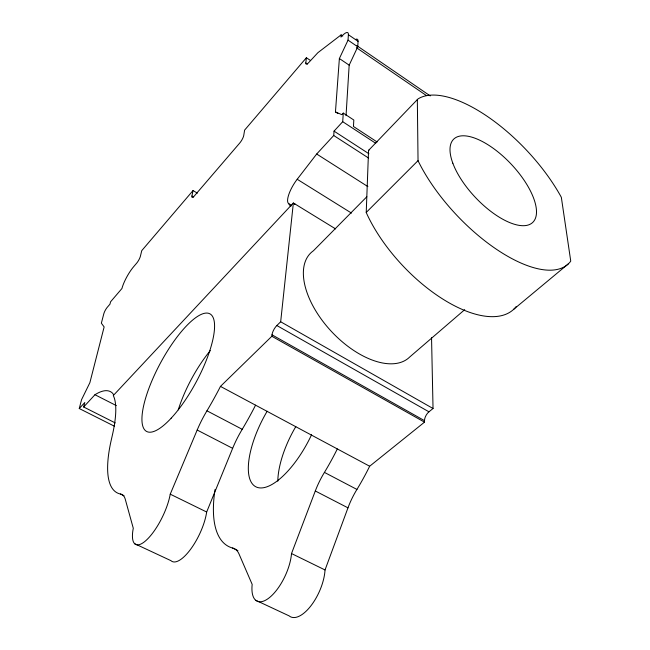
<?xml version="1.0" encoding="UTF-8"?>
<svg xmlns="http://www.w3.org/2000/svg" width="650" height="650" viewBox="0 0 650 650"><rect width="100%" height="100%" fill="white"/><g stroke="black" fill="none" stroke-linecap="round" stroke-linejoin="round"><path stroke-width="0.97" d="M516.246 306.442L515.767 307.109A107.721 50.871 46.7 0 1 443.194 299.317A107.721 50.871 46.7 0 1 366.836 213.85L366.226 212.453L368.558 150.402L417.942 98.971A111.767 47.678 46.6 0 1 560.666 196.089L561.348 197.373L570.741 261.081L570.302 261.723A111.767 47.678 46.6 0 1 498.396 250.575A111.767 47.678 46.6 0 1 418.706 162.069L418.039 160.656L417.332 99.418M346.036 115.7L349.172 65.154L357.76 46.8L358.053 41.34A13.268 3.778 -56.8 0 0 355.981 39.227M290.899 206.375A9.555 2.998 -58.6 0 1 290.209 205.855L288.608 203.572A19.004 5.923 -58.5 0 1 297.196 179.27L316.68 154.018L333.726 135.509L334.051 131.138L342.713 121.704L343.273 113.092L353.811 120.022L353.462 126.482L377.13 141.976M337.854 113.498L335.457 111.922L339.373 58.533L348.034 40.137L348.384 34.702A13.317 3.672 -56.9 0 0 340.949 37.099L341.112 34.881L342.777 36.018M293.361 202.979L113.287 395.541A120.664 31.33 -63.5 0 1 112.328 435.362L111.312 439.814A134.062 40.747 -61.7 0 0 120.404 494.016A53.625 16.152 -64.4 0 1 125.304 499.387L133.282 528.263A36.351 11.936 -64 0 0 146.364 540.15A36.351 11.936 -64 0 0 170.235 494.171L197.178 430.032A53.227 18.525 -62.4 0 1 206.952 410.808L207.529 409.849A134.062 40.747 -61.7 0 0 218.831 389.577L220.464 386.392L271.838 336.277L272.001 334.815A7.459 2.633 -60.5 0 1 276.843 325.528L280.67 321.774L293.361 202.979L335.595 228.898M307.499 64.082L305.809 62.953L306.386 57.744L310.578 60.539M215.02 489.556L214.768 491.343A129.131 50.968 -62.2 0 0 232.546 548.015A51.594 20.158 -65.7 0 1 239.046 554.036L252.168 584.391A34.881 14.812 -65.2 0 0 269.108 597.886A34.881 14.812 -65.2 0 0 291.517 553.548L315.299 490.986A51.001 22.921 -63.2 0 1 324.431 472.404L324.984 471.486A129.131 50.968 -62.2 0 0 335.782 452.002L337.317 448.931M193.668 197.015L191.929 195.983L193.034 190.556L197.364 193.139M115.245 422.923L83.655 406.989L84.801 402.504L79.259 408.533L114.506 426.262M79.259 408.533L81.559 399.669L89.862 382.72L104.138 326.926L101.359 323.196L103.797 313.804A5.306 1.243 -61.2 0 1 107.331 307.214L109.956 304.184L110.557 301.819L121.932 288.519A17.964 4.29 -60.8 0 1 133.746 266.581L136.638 263.201A5.688 1.341 -60.6 0 0 140.433 256.124L141.749 250.648L193.034 190.556M255.678 600.242L289.161 615.891A34.483 15.551 -65.6 0 0 310.765 606.019A34.483 15.551 -65.6 0 0 325.033 569.961L347.977 507.845A50.391 24.058 -63.4 0 1 356.931 489.442L357.484 488.54A127.766 53.649 -62.3 0 0 368.144 469.276L369.655 466.237L424.515 422.142L424.499 420.656A7.061 3.421 -60.6 0 1 428.959 411.808L433.038 408.509L431.543 337.707M134.599 543.676L170.958 560.666A35.904 12.829 -64.3 0 0 190.743 549.087A35.904 12.829 -64.3 0 0 206.668 512.013L232.643 448.337A52.561 19.898 -62.6 0 1 242.222 429.301L242.791 428.358A132.584 43.907 -61.9 0 0 253.939 408.322L255.547 405.169M306.386 57.744L244.619 130.114L243.742 135.46A6.264 1.601 -58.7 0 1 239.655 143.138L194.399 195.886A5.996 1.487 -59.6 0 1 191.929 195.983M343.273 113.092L341.835 114.668L335.457 111.922M83.655 406.989L94.981 394.704A120.608 31.452 -63.5 0 1 112.637 393.307L113.563 394.639M366.836 196.755L313.406 250.786A71.793 38.992 46.8 0 0 330.143 330.062A71.793 38.992 46.8 0 0 409.646 357.061L464.718 309.66M366.226 212.453L418.039 160.656M513.549 309.433L568.254 263.924M341.112 34.881L317.891 52.683L309.327 61.921A6.711 1.771 -57.4 0 1 305.809 62.953M368.558 150.402L369.2 149.923M120.412 494.016L124.044 495.763M232.554 548.015L237.9 550.591M170.235 494.171L206.668 512.013M291.517 553.548L325.033 569.961M94.949 394.729L116.342 405.608M197.178 430.032L232.643 448.337M315.299 490.986L347.977 507.845M206.952 410.808L242.222 429.301M324.431 472.404L356.931 489.442M220.464 386.392L369.655 466.237M272.001 334.815L424.499 420.656M271.838 336.277L424.515 422.142M276.843 325.528L428.959 411.808M280.67 321.774L433.038 408.509M288.608 203.572L291.192 205.156M297.196 179.27L351.488 213.094M316.68 154.018L367.884 186.599M334.051 131.138L368.899 153.733M333.726 135.509L368.501 157.999M342.713 121.704L375.757 143.309M339.373 58.533L349.172 65.154M356.939 45.719L430.243 95.916M348.034 40.137L357.76 46.8M356.354 47.637L426.497 95.607M348.384 34.702L358.053 41.34M294.913 203.929A9.555 2.998 -58.6 0 1 294.377 204.474M178.246 409.874A66.048 21.791 -61.8 0 1 210.299 350.61M311.594 434.696A64.342 25.309 -62.2 0 1 255.71 486.72A64.342 25.309 -62.2 0 1 267.15 411.247M277.802 481.211A63.667 26.642 -62.3 0 1 295.823 426.587M171.178 418.177A66.779 20.223 -61.7 0 0 212.639 316.591A66.779 20.223 -61.7 0 0 150.954 383.102A66.779 20.223 -61.7 0 0 171.178 418.177M452.839 163.223A57.403 24.44 46.6 0 0 526.825 225.363A57.403 24.44 46.6 0 0 500.134 153.684A57.403 24.44 46.6 0 0 452.839 163.223"/></g></svg>
